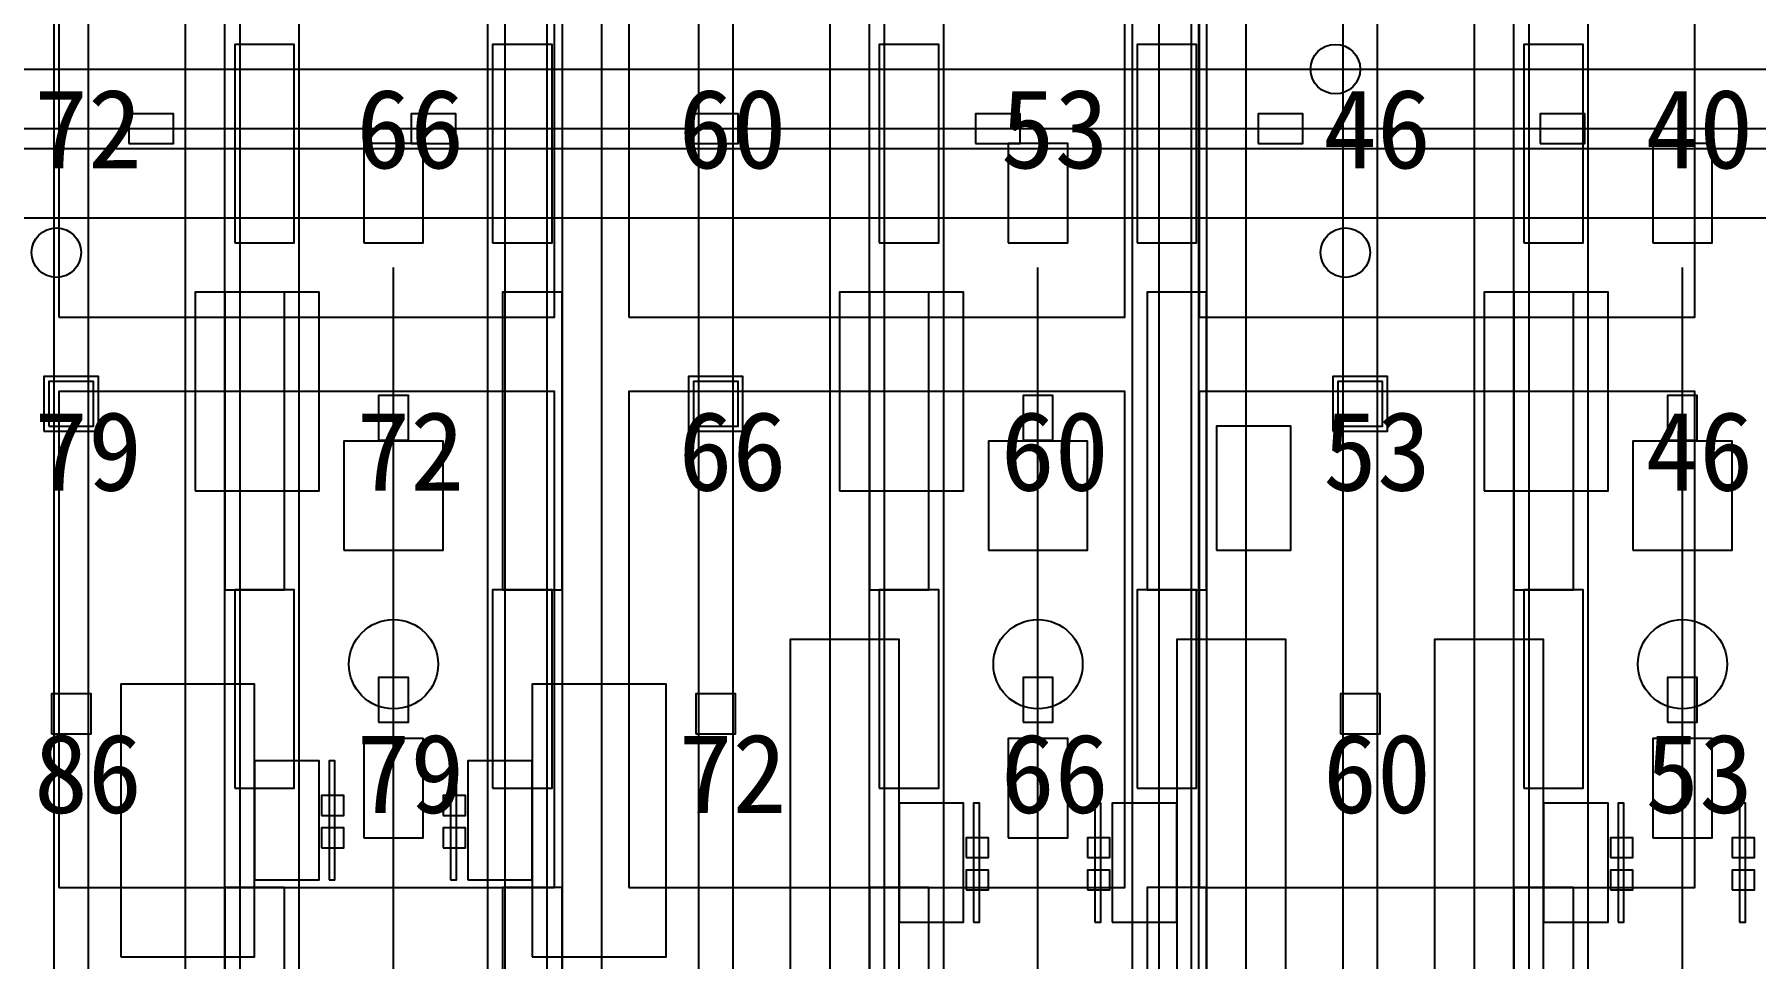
# Model space of a CAD drawing. Header units: metres. Extents: x -1640 to 1560, y -268 to 2338.
# Drawn here: x -321.49 to -286.77, y 2023.57 to 2042.2 of the extents above; entities that cross this region are included whole.
import ezdxf

# ---------------------------------------------------------------- set-up
doc = ezdxf.new("R2010")
doc.units = ezdxf.units.M
for name, color, linetype in [('1F_CHL', 4, 'Continuous'), ('1F_EHS_EXTINGUISHER_HYDRANT_CABINET_CONCEPT', 1, 'Continuous'), ('1F_PUMP', 2, 'Continuous'), ('1F_SCR', 3, 'Continuous'), ('1F_STRUCT_COLUMN', 8, 'Continuous'), ('2F_CSF_LATERAL_RACK_CONCEPT', 9, 'Continuous'), ('2F_RFG', 5, 'Continuous'), ('2F_STRUCT_COLUMN', 8, 'Continuous'), ('2F_VMB', 6, 'Continuous'), ('3F_CLEANROOM_OVERHEAD_PIPE_DUCT_CONCEPT', 9, 'Continuous'), ('3F_CMP', 5, 'Continuous'), ('3F_EHS_EGRESS_DIST_M', 2, 'Continuous'), ('3F_EHS_EXTINGUISHER_HYDRANT_CABINET_CONCEPT', 1, 'Continuous'), ('3F_EHS_GAS_DETECTOR', 6, 'Continuous'), ('3F_FOUP', 5, 'Continuous'), ('3F_OHT', 9, 'Continuous'), ('3F_OHTV', 1, 'Continuous'), ('3F_STK', 3, 'Continuous'), ('3F_STRUCT_COLUMN', 8, 'Continuous'), ('3F_TBAR', 6, 'Continuous'), ('3F_WET', 6, 'Continuous'), ('4F_FFU', 1, 'Continuous'), ('4F_STRUCT_PLENUM_TRUSS_CONCEPT', 9, 'Continuous'), ('5F_CHL', 4, 'Continuous'), ('5F_EHS_EXTINGUISHER_HYDRANT_CABINET_CONCEPT', 1, 'Continuous'), ('5F_PUMP', 2, 'Continuous'), ('5F_SCR', 3, 'Continuous'), ('5F_STRUCT_COLUMN', 8, 'Continuous'), ('6F_CSF_LATERAL_RACK_CONCEPT', 9, 'Continuous'), ('6F_RFG', 5, 'Continuous'), ('6F_STRUCT_COLUMN', 8, 'Continuous'), ('6F_VMB', 6, 'Continuous'), ('7F_CLEANROOM_OVERHEAD_PIPE_DUCT_CONCEPT', 9, 'Continuous'), ('7F_CMP', 5, 'Continuous'), ('7F_EHS_EGRESS_DIST_M', 2, 'Continuous'), ('7F_EHS_EXTINGUISHER_HYDRANT_CABINET_CONCEPT', 1, 'Continuous'), ('7F_EHS_GAS_DETECTOR', 6, 'Continuous'), ('7F_FOUP', 5, 'Continuous'), ('7F_OHT', 9, 'Continuous'), ('7F_OHTV', 1, 'Continuous'), ('7F_STK', 3, 'Continuous'), ('7F_STRUCT_COLUMN', 8, 'Continuous'), ('7F_TBAR', 6, 'Continuous'), ('7F_WET', 6, 'Continuous'), ('8F_FFU', 1, 'Continuous'), ('8F_STRUCT_PLENUM_TRUSS_CONCEPT', 9, 'Continuous'), ('UTIL_ELEC.LV_CONCEPT', 2, 'Continuous'), ('UTIL_GAS.BULK_CONCEPT', 2, 'Continuous'), ('UTIL_PCW.R_CONCEPT', 1, 'Continuous'), ('UTIL_PCW.S_CONCEPT', 6, 'Continuous')]:
    doc.layers.add(name, color=color, linetype=linetype)

msp = doc.modelspace()

# ---------------------------------------------------------------- linework, layer by layer
at = {"layer": '1F_CHL'}
msp.add_lwpolyline([(-297.65, 2031.8), (-296.15, 2031.8), (-296.15, 2034.3), (-297.65, 2034.3)], close=True, dxfattribs=at)
at = {"layer": '1F_EHS_EXTINGUISHER_HYDRANT_CABINET_CONCEPT'}
msp.add_circle((-295.25, 2041.5), 0.5, dxfattribs=at)
at = {"layer": '1F_PUMP'}
for points in [[(-317.45, 2038), (-316.25, 2038), (-316.25, 2042), (-317.45, 2042)], [(-312.25, 2038), (-311.05, 2038), (-311.05, 2042), (-312.25, 2042)], [(-304.45, 2038), (-303.25, 2038), (-303.25, 2042), (-304.45, 2042)], [(-299.25, 2038), (-298.05, 2038), (-298.05, 2042), (-299.25, 2042)], [(-291.45, 2038), (-290.25, 2038), (-290.25, 2042), (-291.45, 2042)], [(-317.45, 2027), (-316.25, 2027), (-316.25, 2031), (-317.45, 2031)], [(-312.25, 2027), (-311.05, 2027), (-311.05, 2031), (-312.25, 2031)], [(-304.45, 2027), (-303.25, 2027), (-303.25, 2031), (-304.45, 2031)], [(-299.25, 2027), (-298.05, 2027), (-298.05, 2031), (-299.25, 2031)], [(-291.45, 2027), (-290.25, 2027), (-290.25, 2031), (-291.45, 2031)]]:
    msp.add_lwpolyline(points, close=True, dxfattribs=at)
at = {"layer": '1F_SCR'}
for points in [[(-315.25, 2031.8), (-313.25, 2031.8), (-313.25, 2034), (-315.25, 2034)], [(-302.25, 2031.8), (-300.25, 2031.8), (-300.25, 2034), (-302.25, 2034)], [(-289.25, 2031.8), (-287.25, 2031.8), (-287.25, 2034), (-289.25, 2034)]]:
    msp.add_lwpolyline(points, close=True, dxfattribs=at)
at = {"layer": '1F_STRUCT_COLUMN'}
for points in [[(-321.3, 2034.2), (-320.2, 2034.2), (-320.2, 2035.3), (-321.3, 2035.3)], [(-308.3, 2034.2), (-307.2, 2034.2), (-307.2, 2035.3), (-308.3, 2035.3)], [(-295.3, 2034.2), (-294.2, 2034.2), (-294.2, 2035.3), (-295.3, 2035.3)]]:
    msp.add_lwpolyline(points, close=True, dxfattribs=at)
at = {"layer": '2F_CSF_LATERAL_RACK_CONCEPT'}
for points in [[(-318.45, 1970), (-317.65, 1970), (-317.65, 2113), (-318.45, 2113)], [(-310.85, 1970), (-310.05, 1970), (-310.05, 2113), (-310.85, 2113)], [(-305.45, 1970), (-304.65, 1970), (-304.65, 2113), (-305.45, 2113)], [(-297.85, 1970), (-297.05, 1970), (-297.05, 2113), (-297.85, 2113)], [(-292.45, 1970), (-291.65, 1970), (-291.65, 2113), (-292.45, 2113)]]:
    msp.add_lwpolyline(points, close=True, dxfattribs=at)
at = {"layer": '2F_RFG'}
for points in [[(-317.65, 2031), (-316.45, 2031), (-316.45, 2037), (-317.65, 2037)], [(-312.05, 2031), (-310.85, 2031), (-310.85, 2037), (-312.05, 2037)], [(-304.65, 2031), (-303.45, 2031), (-303.45, 2037), (-304.65, 2037)], [(-299.05, 2031), (-297.85, 2031), (-297.85, 2037), (-299.05, 2037)], [(-291.65, 2031), (-290.45, 2031), (-290.45, 2037), (-291.65, 2037)], [(-317.65, 2019), (-316.45, 2019), (-316.45, 2025), (-317.65, 2025)], [(-312.05, 2019), (-310.85, 2019), (-310.85, 2025), (-312.05, 2025)], [(-304.65, 2019), (-303.45, 2019), (-303.45, 2025), (-304.65, 2025)], [(-299.05, 2019), (-297.85, 2019), (-297.85, 2025), (-299.05, 2025)], [(-291.65, 2019), (-290.45, 2019), (-290.45, 2025), (-291.65, 2025)]]:
    msp.add_lwpolyline(points, close=True, dxfattribs=at)
at = {"layer": '2F_STRUCT_COLUMN'}
for points in [[(-321.2, 2034.3), (-320.3, 2034.3), (-320.3, 2035.2), (-321.2, 2035.2)], [(-308.2, 2034.3), (-307.3, 2034.3), (-307.3, 2035.2), (-308.2, 2035.2)], [(-295.2, 2034.3), (-294.3, 2034.3), (-294.3, 2035.2), (-295.2, 2035.2)]]:
    msp.add_lwpolyline(points, close=True, dxfattribs=at)
at = {"layer": '2F_VMB'}
for points in [[(-314.85, 2038), (-313.65, 2038), (-313.65, 2040), (-314.85, 2040)], [(-301.85, 2038), (-300.65, 2038), (-300.65, 2040), (-301.85, 2040)], [(-288.85, 2038), (-287.65, 2038), (-287.65, 2040), (-288.85, 2040)], [(-314.85, 2026), (-313.65, 2026), (-313.65, 2028), (-314.85, 2028)], [(-301.85, 2026), (-300.65, 2026), (-300.65, 2028), (-301.85, 2028)], [(-288.85, 2026), (-287.65, 2026), (-287.65, 2028), (-288.85, 2028)]]:
    msp.add_lwpolyline(points, close=True, dxfattribs=at)
at = {"layer": '3F_CLEANROOM_OVERHEAD_PIPE_DUCT_CONCEPT'}
for points in [[(-317.35, 1969), (-316.15, 1969), (-316.15, 2114), (-317.35, 2114)], [(-312.35, 1969), (-311.15, 1969), (-311.15, 2114), (-312.35, 2114)], [(-304.35, 1969), (-303.15, 1969), (-303.15, 2114), (-304.35, 2114)], [(-299.35, 1969), (-298.15, 1969), (-298.15, 2114), (-299.35, 2114)], [(-291.35, 1969), (-290.15, 1969), (-290.15, 2114), (-291.35, 2114)]]:
    msp.add_lwpolyline(points, close=True, dxfattribs=at)
at = {"layer": '3F_CMP'}
for points in [[(-319.75, 2023.6), (-317.05, 2023.6), (-317.05, 2029.1), (-319.75, 2029.1)], [(-311.45, 2023.6), (-308.75, 2023.6), (-308.75, 2029.1), (-311.45, 2029.1)], [(-317.05, 2025.15), (-315.75, 2025.15), (-315.75, 2027.55), (-317.05, 2027.55)], [(-312.75, 2025.15), (-311.45, 2025.15), (-311.45, 2027.55), (-312.75, 2027.55)]]:
    msp.add_lwpolyline(points, close=True, dxfattribs=at)
at = {"layer": '3F_EHS_EXTINGUISHER_HYDRANT_CABINET_CONCEPT'}
for centre in [(-321.05, 2037.8), (-295.05, 2037.8)]:
    msp.add_circle(centre, 0.5, dxfattribs=at)
at = {"layer": '3F_EHS_GAS_DETECTOR'}
for centre in [(-314.25, 2029.5), (-301.25, 2029.5), (-288.25, 2029.5)]:
    msp.add_circle(centre, 0.9, dxfattribs=at)
at = {"layer": '3F_FOUP'}
for points in [[(-315.7, 2026.45), (-315.25, 2026.45), (-315.25, 2026.85), (-315.7, 2026.85)], [(-313.25, 2026.45), (-312.8, 2026.45), (-312.8, 2026.85), (-313.25, 2026.85)], [(-315.7, 2025.8), (-315.25, 2025.8), (-315.25, 2026.2), (-315.7, 2026.2)], [(-313.25, 2025.8), (-312.8, 2025.8), (-312.8, 2026.2), (-313.25, 2026.2)], [(-302.7, 2025.6), (-302.25, 2025.6), (-302.25, 2026), (-302.7, 2026)], [(-300.25, 2025.6), (-299.8, 2025.6), (-299.8, 2026), (-300.25, 2026)], [(-289.7, 2025.6), (-289.25, 2025.6), (-289.25, 2026), (-289.7, 2026)], [(-287.25, 2025.6), (-286.8, 2025.6), (-286.8, 2026), (-287.25, 2026)], [(-302.7, 2024.95), (-302.25, 2024.95), (-302.25, 2025.35), (-302.7, 2025.35)], [(-300.25, 2024.95), (-299.8, 2024.95), (-299.8, 2025.35), (-300.25, 2025.35)], [(-289.7, 2024.95), (-289.25, 2024.95), (-289.25, 2025.35), (-289.7, 2025.35)], [(-287.25, 2024.95), (-286.8, 2024.95), (-286.8, 2025.35), (-287.25, 2025.35)]]:
    msp.add_lwpolyline(points, close=True, dxfattribs=at)
at = {"layer": '3F_OHT'}
for p, q in [((-470, 2040.3), (-249.5, 2040.3)), ((-314.25, 1969), (-314.25, 2037.5)), ((-301.25, 1969), (-301.25, 2037.5)), ((-288.25, 1969), (-288.25, 2037.5))]:
    msp.add_line(p, q, dxfattribs=at)
at = {"layer": '3F_OHTV'}
for points in [[(-319.59, 2040), (-318.69, 2040), (-318.69, 2040.6), (-319.59, 2040.6)], [(-313.89, 2040), (-312.99, 2040), (-312.99, 2040.6), (-313.89, 2040.6)], [(-308.2, 2040), (-307.3, 2040), (-307.3, 2040.6), (-308.2, 2040.6)], [(-302.51, 2040), (-301.61, 2040), (-301.61, 2040.6), (-302.51, 2040.6)], [(-296.81, 2040), (-295.91, 2040), (-295.91, 2040.6), (-296.81, 2040.6)], [(-291.12, 2040), (-290.22, 2040), (-290.22, 2040.6), (-291.12, 2040.6)], [(-314.55, 2034.02), (-313.95, 2034.02), (-313.95, 2034.92), (-314.55, 2034.92)], [(-301.55, 2034.02), (-300.95, 2034.02), (-300.95, 2034.92), (-301.55, 2034.92)], [(-288.55, 2034.02), (-287.95, 2034.02), (-287.95, 2034.92), (-288.55, 2034.92)], [(-314.55, 2028.33), (-313.95, 2028.33), (-313.95, 2029.23), (-314.55, 2029.23)], [(-301.55, 2028.33), (-300.95, 2028.33), (-300.95, 2029.23), (-301.55, 2029.23)], [(-288.55, 2028.33), (-287.95, 2028.33), (-287.95, 2029.23), (-288.55, 2029.23)]]:
    msp.add_lwpolyline(points, close=True, dxfattribs=at)
at = {"layer": '3F_STK'}
for points in [[(-318.25, 2033), (-315.75, 2033), (-315.75, 2037), (-318.25, 2037)], [(-305.25, 2033), (-302.75, 2033), (-302.75, 2037), (-305.25, 2037)], [(-292.25, 2033), (-289.75, 2033), (-289.75, 2037), (-292.25, 2037)]]:
    msp.add_lwpolyline(points, close=True, dxfattribs=at)
at = {"layer": '3F_STRUCT_COLUMN'}
for points in [[(-321.15, 2028.1), (-320.35, 2028.1), (-320.35, 2028.9), (-321.15, 2028.9)], [(-308.15, 2028.1), (-307.35, 2028.1), (-307.35, 2028.9), (-308.15, 2028.9)], [(-295.15, 2028.1), (-294.35, 2028.1), (-294.35, 2028.9), (-295.15, 2028.9)]]:
    msp.add_lwpolyline(points, close=True, dxfattribs=at)
at = {"layer": '3F_TBAR'}
for points in [[(-315.55, 2025.15), (-315.43, 2025.15), (-315.43, 2027.55), (-315.55, 2027.55)], [(-313.1, 2025.15), (-312.98, 2025.15), (-312.98, 2027.55), (-313.1, 2027.55)], [(-302.55, 2024.3), (-302.43, 2024.3), (-302.43, 2026.7), (-302.55, 2026.7)], [(-300.1, 2024.3), (-299.98, 2024.3), (-299.98, 2026.7), (-300.1, 2026.7)], [(-289.55, 2024.3), (-289.43, 2024.3), (-289.43, 2026.7), (-289.55, 2026.7)], [(-287.1, 2024.3), (-286.98, 2024.3), (-286.98, 2026.7), (-287.1, 2026.7)]]:
    msp.add_lwpolyline(points, close=True, dxfattribs=at)
at = {"layer": '3F_WET'}
for points in [[(-306.25, 2021), (-304.05, 2021), (-304.05, 2030), (-306.25, 2030)], [(-298.45, 2021), (-296.25, 2021), (-296.25, 2030), (-298.45, 2030)], [(-293.25, 2021), (-291.05, 2021), (-291.05, 2030), (-293.25, 2030)], [(-304.05, 2024.3), (-302.75, 2024.3), (-302.75, 2026.7), (-304.05, 2026.7)], [(-299.75, 2024.3), (-298.45, 2024.3), (-298.45, 2026.7), (-299.75, 2026.7)], [(-291.05, 2024.3), (-289.75, 2024.3), (-289.75, 2026.7), (-291.05, 2026.7)]]:
    msp.add_lwpolyline(points, close=True, dxfattribs=at)
at = {"layer": '4F_FFU'}
for points in [[(-321, 2036.5), (-311, 2036.5), (-311, 2046.5), (-321, 2046.5)], [(-309.5, 2036.5), (-299.5, 2036.5), (-299.5, 2046.5), (-309.5, 2046.5)], [(-298, 2036.5), (-288, 2036.5), (-288, 2046.5), (-298, 2046.5)], [(-321, 2025), (-311, 2025), (-311, 2035), (-321, 2035)], [(-309.5, 2025), (-299.5, 2025), (-299.5, 2035), (-309.5, 2035)], [(-298, 2025), (-288, 2025), (-288, 2035), (-298, 2035)]]:
    msp.add_lwpolyline(points, close=True, dxfattribs=at)
at = {"layer": '4F_STRUCT_PLENUM_TRUSS_CONCEPT'}
for points in [[(-321.1, 1966), (-320.4, 1966), (-320.4, 2117), (-321.1, 2117)], [(-308.1, 1966), (-307.4, 1966), (-307.4, 2117), (-308.1, 2117)], [(-295.1, 1966), (-294.4, 1966), (-294.4, 2117), (-295.1, 2117)]]:
    msp.add_lwpolyline(points, close=True, dxfattribs=at)
at = {"layer": '5F_CHL'}
msp.add_lwpolyline([(-297.65, 2031.8), (-296.15, 2031.8), (-296.15, 2034.3), (-297.65, 2034.3)], close=True, dxfattribs=at)
at = {"layer": '5F_EHS_EXTINGUISHER_HYDRANT_CABINET_CONCEPT'}
msp.add_circle((-295.25, 2041.5), 0.5, dxfattribs=at)
at = {"layer": '5F_PUMP'}
for points in [[(-317.45, 2038), (-316.25, 2038), (-316.25, 2042), (-317.45, 2042)], [(-312.25, 2038), (-311.05, 2038), (-311.05, 2042), (-312.25, 2042)], [(-304.45, 2038), (-303.25, 2038), (-303.25, 2042), (-304.45, 2042)], [(-299.25, 2038), (-298.05, 2038), (-298.05, 2042), (-299.25, 2042)], [(-291.45, 2038), (-290.25, 2038), (-290.25, 2042), (-291.45, 2042)], [(-317.45, 2027), (-316.25, 2027), (-316.25, 2031), (-317.45, 2031)], [(-312.25, 2027), (-311.05, 2027), (-311.05, 2031), (-312.25, 2031)], [(-304.45, 2027), (-303.25, 2027), (-303.25, 2031), (-304.45, 2031)], [(-299.25, 2027), (-298.05, 2027), (-298.05, 2031), (-299.25, 2031)], [(-291.45, 2027), (-290.25, 2027), (-290.25, 2031), (-291.45, 2031)]]:
    msp.add_lwpolyline(points, close=True, dxfattribs=at)
at = {"layer": '5F_SCR'}
for points in [[(-315.25, 2031.8), (-313.25, 2031.8), (-313.25, 2034), (-315.25, 2034)], [(-302.25, 2031.8), (-300.25, 2031.8), (-300.25, 2034), (-302.25, 2034)], [(-289.25, 2031.8), (-287.25, 2031.8), (-287.25, 2034), (-289.25, 2034)]]:
    msp.add_lwpolyline(points, close=True, dxfattribs=at)
at = {"layer": '5F_STRUCT_COLUMN'}
for points in [[(-321.3, 2034.2), (-320.2, 2034.2), (-320.2, 2035.3), (-321.3, 2035.3)], [(-308.3, 2034.2), (-307.2, 2034.2), (-307.2, 2035.3), (-308.3, 2035.3)], [(-295.3, 2034.2), (-294.2, 2034.2), (-294.2, 2035.3), (-295.3, 2035.3)]]:
    msp.add_lwpolyline(points, close=True, dxfattribs=at)
at = {"layer": '6F_CSF_LATERAL_RACK_CONCEPT'}
for points in [[(-318.45, 1970), (-317.65, 1970), (-317.65, 2113), (-318.45, 2113)], [(-310.85, 1970), (-310.05, 1970), (-310.05, 2113), (-310.85, 2113)], [(-305.45, 1970), (-304.65, 1970), (-304.65, 2113), (-305.45, 2113)], [(-297.85, 1970), (-297.05, 1970), (-297.05, 2113), (-297.85, 2113)], [(-292.45, 1970), (-291.65, 1970), (-291.65, 2113), (-292.45, 2113)]]:
    msp.add_lwpolyline(points, close=True, dxfattribs=at)
at = {"layer": '6F_RFG'}
for points in [[(-317.65, 2031), (-316.45, 2031), (-316.45, 2037), (-317.65, 2037)], [(-312.05, 2031), (-310.85, 2031), (-310.85, 2037), (-312.05, 2037)], [(-304.65, 2031), (-303.45, 2031), (-303.45, 2037), (-304.65, 2037)], [(-299.05, 2031), (-297.85, 2031), (-297.85, 2037), (-299.05, 2037)], [(-291.65, 2031), (-290.45, 2031), (-290.45, 2037), (-291.65, 2037)], [(-317.65, 2019), (-316.45, 2019), (-316.45, 2025), (-317.65, 2025)], [(-312.05, 2019), (-310.85, 2019), (-310.85, 2025), (-312.05, 2025)], [(-304.65, 2019), (-303.45, 2019), (-303.45, 2025), (-304.65, 2025)], [(-299.05, 2019), (-297.85, 2019), (-297.85, 2025), (-299.05, 2025)], [(-291.65, 2019), (-290.45, 2019), (-290.45, 2025), (-291.65, 2025)]]:
    msp.add_lwpolyline(points, close=True, dxfattribs=at)
at = {"layer": '6F_STRUCT_COLUMN'}
for points in [[(-321.2, 2034.3), (-320.3, 2034.3), (-320.3, 2035.2), (-321.2, 2035.2)], [(-308.2, 2034.3), (-307.3, 2034.3), (-307.3, 2035.2), (-308.2, 2035.2)], [(-295.2, 2034.3), (-294.3, 2034.3), (-294.3, 2035.2), (-295.2, 2035.2)]]:
    msp.add_lwpolyline(points, close=True, dxfattribs=at)
at = {"layer": '6F_VMB'}
for points in [[(-314.85, 2038), (-313.65, 2038), (-313.65, 2040), (-314.85, 2040)], [(-301.85, 2038), (-300.65, 2038), (-300.65, 2040), (-301.85, 2040)], [(-288.85, 2038), (-287.65, 2038), (-287.65, 2040), (-288.85, 2040)], [(-314.85, 2026), (-313.65, 2026), (-313.65, 2028), (-314.85, 2028)], [(-301.85, 2026), (-300.65, 2026), (-300.65, 2028), (-301.85, 2028)], [(-288.85, 2026), (-287.65, 2026), (-287.65, 2028), (-288.85, 2028)]]:
    msp.add_lwpolyline(points, close=True, dxfattribs=at)
at = {"layer": '7F_CLEANROOM_OVERHEAD_PIPE_DUCT_CONCEPT'}
for points in [[(-317.35, 1969), (-316.15, 1969), (-316.15, 2114), (-317.35, 2114)], [(-312.35, 1969), (-311.15, 1969), (-311.15, 2114), (-312.35, 2114)], [(-304.35, 1969), (-303.15, 1969), (-303.15, 2114), (-304.35, 2114)], [(-299.35, 1969), (-298.15, 1969), (-298.15, 2114), (-299.35, 2114)], [(-291.35, 1969), (-290.15, 1969), (-290.15, 2114), (-291.35, 2114)]]:
    msp.add_lwpolyline(points, close=True, dxfattribs=at)
at = {"layer": '7F_CMP'}
for points in [[(-319.75, 2023.6), (-317.05, 2023.6), (-317.05, 2029.1), (-319.75, 2029.1)], [(-311.45, 2023.6), (-308.75, 2023.6), (-308.75, 2029.1), (-311.45, 2029.1)], [(-317.05, 2025.15), (-315.75, 2025.15), (-315.75, 2027.55), (-317.05, 2027.55)], [(-312.75, 2025.15), (-311.45, 2025.15), (-311.45, 2027.55), (-312.75, 2027.55)]]:
    msp.add_lwpolyline(points, close=True, dxfattribs=at)
at = {"layer": '7F_EHS_EXTINGUISHER_HYDRANT_CABINET_CONCEPT'}
for centre in [(-321.05, 2037.8), (-295.05, 2037.8)]:
    msp.add_circle(centre, 0.5, dxfattribs=at)
at = {"layer": '7F_EHS_GAS_DETECTOR'}
for centre in [(-314.25, 2029.5), (-301.25, 2029.5), (-288.25, 2029.5)]:
    msp.add_circle(centre, 0.9, dxfattribs=at)
at = {"layer": '7F_FOUP'}
for points in [[(-315.7, 2026.45), (-315.25, 2026.45), (-315.25, 2026.85), (-315.7, 2026.85)], [(-313.25, 2026.45), (-312.8, 2026.45), (-312.8, 2026.85), (-313.25, 2026.85)], [(-315.7, 2025.8), (-315.25, 2025.8), (-315.25, 2026.2), (-315.7, 2026.2)], [(-313.25, 2025.8), (-312.8, 2025.8), (-312.8, 2026.2), (-313.25, 2026.2)], [(-302.7, 2025.6), (-302.25, 2025.6), (-302.25, 2026), (-302.7, 2026)], [(-300.25, 2025.6), (-299.8, 2025.6), (-299.8, 2026), (-300.25, 2026)], [(-289.7, 2025.6), (-289.25, 2025.6), (-289.25, 2026), (-289.7, 2026)], [(-287.25, 2025.6), (-286.8, 2025.6), (-286.8, 2026), (-287.25, 2026)], [(-302.7, 2024.95), (-302.25, 2024.95), (-302.25, 2025.35), (-302.7, 2025.35)], [(-300.25, 2024.95), (-299.8, 2024.95), (-299.8, 2025.35), (-300.25, 2025.35)], [(-289.7, 2024.95), (-289.25, 2024.95), (-289.25, 2025.35), (-289.7, 2025.35)], [(-287.25, 2024.95), (-286.8, 2024.95), (-286.8, 2025.35), (-287.25, 2025.35)]]:
    msp.add_lwpolyline(points, close=True, dxfattribs=at)
at = {"layer": '7F_OHT'}
for p, q in [((-470, 2040.3), (-249.5, 2040.3)), ((-314.25, 1969), (-314.25, 2037.5)), ((-301.25, 1969), (-301.25, 2037.5)), ((-288.25, 1969), (-288.25, 2037.5))]:
    msp.add_line(p, q, dxfattribs=at)
at = {"layer": '7F_OHTV'}
for points in [[(-319.59, 2040), (-318.69, 2040), (-318.69, 2040.6), (-319.59, 2040.6)], [(-313.89, 2040), (-312.99, 2040), (-312.99, 2040.6), (-313.89, 2040.6)], [(-308.2, 2040), (-307.3, 2040), (-307.3, 2040.6), (-308.2, 2040.6)], [(-302.51, 2040), (-301.61, 2040), (-301.61, 2040.6), (-302.51, 2040.6)], [(-296.81, 2040), (-295.91, 2040), (-295.91, 2040.6), (-296.81, 2040.6)], [(-291.12, 2040), (-290.22, 2040), (-290.22, 2040.6), (-291.12, 2040.6)], [(-314.55, 2034.02), (-313.95, 2034.02), (-313.95, 2034.92), (-314.55, 2034.92)], [(-301.55, 2034.02), (-300.95, 2034.02), (-300.95, 2034.92), (-301.55, 2034.92)], [(-288.55, 2034.02), (-287.95, 2034.02), (-287.95, 2034.92), (-288.55, 2034.92)], [(-314.55, 2028.33), (-313.95, 2028.33), (-313.95, 2029.23), (-314.55, 2029.23)], [(-301.55, 2028.33), (-300.95, 2028.33), (-300.95, 2029.23), (-301.55, 2029.23)], [(-288.55, 2028.33), (-287.95, 2028.33), (-287.95, 2029.23), (-288.55, 2029.23)]]:
    msp.add_lwpolyline(points, close=True, dxfattribs=at)
at = {"layer": '7F_STK'}
for points in [[(-318.25, 2033), (-315.75, 2033), (-315.75, 2037), (-318.25, 2037)], [(-305.25, 2033), (-302.75, 2033), (-302.75, 2037), (-305.25, 2037)], [(-292.25, 2033), (-289.75, 2033), (-289.75, 2037), (-292.25, 2037)]]:
    msp.add_lwpolyline(points, close=True, dxfattribs=at)
at = {"layer": '7F_STRUCT_COLUMN'}
for points in [[(-321.15, 2028.1), (-320.35, 2028.1), (-320.35, 2028.9), (-321.15, 2028.9)], [(-308.15, 2028.1), (-307.35, 2028.1), (-307.35, 2028.9), (-308.15, 2028.9)], [(-295.15, 2028.1), (-294.35, 2028.1), (-294.35, 2028.9), (-295.15, 2028.9)]]:
    msp.add_lwpolyline(points, close=True, dxfattribs=at)
at = {"layer": '7F_TBAR'}
for points in [[(-315.55, 2025.15), (-315.43, 2025.15), (-315.43, 2027.55), (-315.55, 2027.55)], [(-313.1, 2025.15), (-312.98, 2025.15), (-312.98, 2027.55), (-313.1, 2027.55)], [(-302.55, 2024.3), (-302.43, 2024.3), (-302.43, 2026.7), (-302.55, 2026.7)], [(-300.1, 2024.3), (-299.98, 2024.3), (-299.98, 2026.7), (-300.1, 2026.7)], [(-289.55, 2024.3), (-289.43, 2024.3), (-289.43, 2026.7), (-289.55, 2026.7)], [(-287.1, 2024.3), (-286.98, 2024.3), (-286.98, 2026.7), (-287.1, 2026.7)]]:
    msp.add_lwpolyline(points, close=True, dxfattribs=at)
at = {"layer": '7F_WET'}
for points in [[(-306.25, 2021), (-304.05, 2021), (-304.05, 2030), (-306.25, 2030)], [(-298.45, 2021), (-296.25, 2021), (-296.25, 2030), (-298.45, 2030)], [(-293.25, 2021), (-291.05, 2021), (-291.05, 2030), (-293.25, 2030)], [(-304.05, 2024.3), (-302.75, 2024.3), (-302.75, 2026.7), (-304.05, 2026.7)], [(-299.75, 2024.3), (-298.45, 2024.3), (-298.45, 2026.7), (-299.75, 2026.7)], [(-291.05, 2024.3), (-289.75, 2024.3), (-289.75, 2026.7), (-291.05, 2026.7)]]:
    msp.add_lwpolyline(points, close=True, dxfattribs=at)
at = {"layer": '8F_FFU'}
for points in [[(-321, 2036.5), (-311, 2036.5), (-311, 2046.5), (-321, 2046.5)], [(-309.5, 2036.5), (-299.5, 2036.5), (-299.5, 2046.5), (-309.5, 2046.5)], [(-298, 2036.5), (-288, 2036.5), (-288, 2046.5), (-298, 2046.5)], [(-321, 2025), (-311, 2025), (-311, 2035), (-321, 2035)], [(-309.5, 2025), (-299.5, 2025), (-299.5, 2035), (-309.5, 2035)], [(-298, 2025), (-288, 2025), (-288, 2035), (-298, 2035)]]:
    msp.add_lwpolyline(points, close=True, dxfattribs=at)
at = {"layer": '8F_STRUCT_PLENUM_TRUSS_CONCEPT'}
for points in [[(-321.1, 1966), (-320.4, 1966), (-320.4, 2117), (-321.1, 2117)], [(-308.1, 1966), (-307.4, 1966), (-307.4, 2117), (-308.1, 2117)], [(-295.1, 1966), (-294.4, 1966), (-294.4, 2117), (-295.1, 2117)]]:
    msp.add_lwpolyline(points, close=True, dxfattribs=at)
at = {"layer": 'UTIL_ELEC.LV_CONCEPT'}
msp.add_line((-312, 1971.7), (-312, 2125.3), dxfattribs=at)
msp.add_line((-312, 1971.7), (-312, 2125.3), dxfattribs=at)
at = {"layer": 'UTIL_GAS.BULK_CONCEPT'}
msp.add_line((-468.35, 2041.5), (-2.65, 2041.5), dxfattribs=at)
msp.add_line((-468.35, 2041.5), (-2.65, 2041.5), dxfattribs=at)
at = {"layer": 'UTIL_PCW.R_CONCEPT'}
for p, q in [((-298.005, 1971.78), (-298.005, 2111.23)), ((-298.005, 1971.78), (-298.005, 2111.23)), ((-468.4, 2039.9), (-2.6, 2039.9)), ((-468.4, 2039.9), (-2.6, 2039.9))]:
    msp.add_line(p, q, dxfattribs=at)
at = {"layer": 'UTIL_PCW.S_CONCEPT'}
for p, q in [((-298.805, 1971.78), (-298.805, 2111.23)), ((-298.805, 1971.78), (-298.805, 2111.23)), ((-468.4, 2038.5), (-2.6, 2038.5)), ((-468.4, 2038.5), (-2.6, 2038.5))]:
    msp.add_line(p, q, dxfattribs=at)

# ---------------------------------------------------------------- texts
at = {"layer": '3F_EHS_EGRESS_DIST_M'}
for s, p in [('72', (-321.5, 2039.5)), ('66', (-315, 2039.5)), ('60', (-308.5, 2039.5)), ('53', (-302, 2039.5)), ('46', (-295.5, 2039.5)), ('40', (-289, 2039.5)), ('79', (-321.5, 2033)), ('72', (-315, 2033)), ('66', (-308.5, 2033)), ('60', (-302, 2033)), ('53', (-295.5, 2033)), ('46', (-289, 2033)), ('86', (-321.5, 2026.5)), ('79', (-315, 2026.5)), ('72', (-308.5, 2026.5)), ('66', (-302, 2026.5)), ('60', (-295.5, 2026.5)), ('53', (-289, 2026.5))]:
    msp.add_text(s, height=1.6, dxfattribs=at).set_placement(p)
at = {"layer": '7F_EHS_EGRESS_DIST_M'}
for s, p in [('72', (-321.5, 2039.5)), ('66', (-315, 2039.5)), ('60', (-308.5, 2039.5)), ('53', (-302, 2039.5)), ('46', (-295.5, 2039.5)), ('40', (-289, 2039.5)), ('79', (-321.5, 2033)), ('72', (-315, 2033)), ('66', (-308.5, 2033)), ('60', (-302, 2033)), ('53', (-295.5, 2033)), ('46', (-289, 2033)), ('86', (-321.5, 2026.5)), ('79', (-315, 2026.5)), ('72', (-308.5, 2026.5)), ('66', (-302, 2026.5)), ('60', (-295.5, 2026.5)), ('53', (-289, 2026.5))]:
    msp.add_text(s, height=1.6, dxfattribs=at).set_placement(p)

doc.saveas('drawing.dxf')
